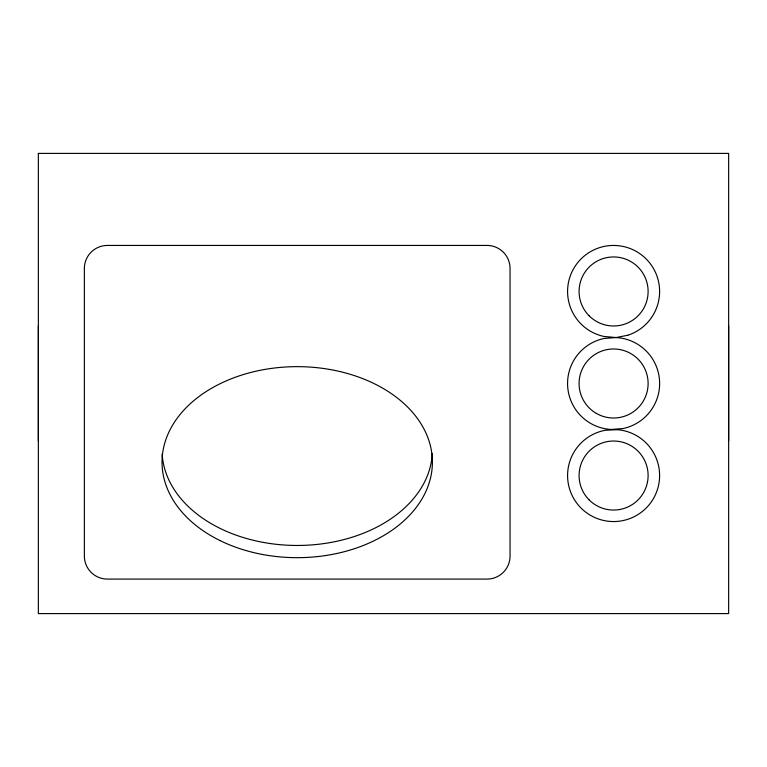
<?xml version="1.0" encoding="UTF-8"?>
<svg xmlns="http://www.w3.org/2000/svg" width="767" height="767" viewBox="0 0 767 767"><rect width="100%" height="100%" fill="white"/><g stroke="black" fill="none" stroke-linecap="round" stroke-linejoin="round"><path stroke-width="1.15" d="M728.65 325.975L728.65 441.025M38.35 325.975L38.35 441.025M432.3 453.47A135.184 95.511 0 0 1 297.625 545.462A135.184 95.511 0 0 1 162.153 454.054M38.35 153.4L38.35 613.6L728.65 613.6L728.65 153.4L38.35 153.4M84.37 268.45L84.37 556.075A23.01 23.01 0 0 0 107.38 579.085L487.045 579.085A23.01 23.01 0 0 0 510.055 556.075L510.055 268.45A23.01 23.01 0 0 0 487.045 245.44L107.38 245.44A23.01 23.01 0 0 0 84.37 268.45M627.78 335.246L616.131 337.547L604.156 338.458A46.02 46.02 0 0 0 611.069 429.453L623.044 428.542A46.02 46.02 0 0 0 616.131 337.547L603.984 336.464A46.02 46.02 0 0 1 574.598 267.031A46.02 46.02 0 0 1 649.889 263.167A46.02 46.02 0 0 1 627.78 335.246M617.416 429.683L605.412 430.258A46.02 46.02 0 0 0 576.017 502.097A46.02 46.02 0 0 0 653.551 498.377A46.02 46.02 0 0 0 617.416 429.683M219.813 540.467A135.184 95.511 0 0 0 431.898 470.372A135.184 95.511 0 0 0 239.937 375.648A135.184 95.511 0 0 0 219.813 540.467M596.342 413.394A34.515 34.515 0 0 0 648.115 383.5A34.515 34.515 0 0 0 596.342 353.606A34.515 34.515 0 0 0 596.342 413.394M589.19 315.87A34.515 34.515 0 0 0 646.936 300.396A34.515 34.515 0 0 0 604.664 258.124A34.515 34.515 0 0 0 589.19 315.87M589.19 499.95A34.515 34.515 0 0 0 646.936 484.476A34.515 34.515 0 0 0 604.664 442.204A34.515 34.515 0 0 0 589.19 499.95"/></g></svg>
